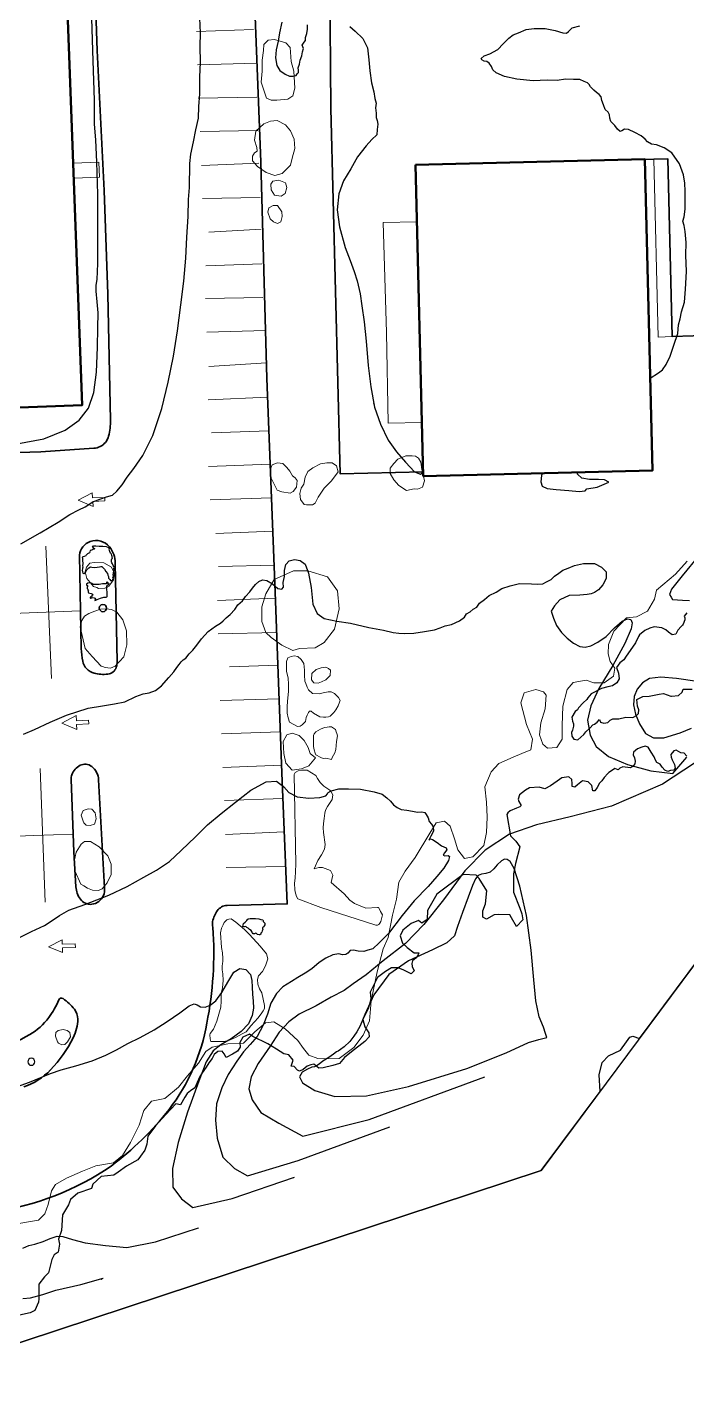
# Model space of a CAD drawing. Header units: metres. Extents: x 1167299 to 1168507, y 308548 to 309729.
# Drawn here: x 1167906 to 1168083.4, y 308547.9 to 308916.7 of the extents above; entities that cross this region are included whole.
import ezdxf

# ---------------------------------------------------------------- set-up
doc = ezdxf.new("R2010")
doc.units = ezdxf.units.M
for name, color, linetype in [('340_HVVBN-02_Sauer', 7, 'Continuous'), ('A-OBSTRUCTION', 7, 'Continuous'), ('C-CONC-PAD', 51, 'Continuous'), ('Contour_Line_Intermediate', 8, 'Continuous'), ('Contour_Line_Major', 9, 'Continuous')]:
    doc.layers.add(name, color=color, linetype=linetype)
for name, color, linetype, lineweight in [('B-OVERHANG', 3, 'Continuous', 50), ('R-PAVEMARK-LINE', 1, 'Continuous', 20), ('R-PAVEMARK-SYMBOL', 3, 'Continuous', 20), ('R-ROAD-ASPH', 5, 'Continuous', 35), ('R-WALK-CONC', 34, 'Continuous', 20), ('V-VEGETATION', 2, 'Continuous', 20)]:
    doc.layers.add(name, color=color, linetype=linetype, lineweight=lineweight)

msp = doc.modelspace()

# ---------------------------------------------------------------- linework, layer by layer
at = {"layer": '340_HVVBN-02_Sauer'}
msp.add_lwpolyline([(1168201.19, 308819.89), (1168044.25, 308609.22), (1167858.22, 308547.87), (1167714.24, 308568), (1167619.79, 308599.36), (1167425.33, 309042.13), (1167299.92, 309440.53), (1167298.85, 309567.8), (1167316.71, 309584.36), (1167407.81, 309631.47), (1167407.81, 309631.47), (1167808.03, 309684.54), (1167921.69, 309699.85), (1168027.3, 309625.94), (1168114.83, 309675.82)], dxfattribs=at)
at = {"layer": 'A-OBSTRUCTION'}
for points in [[(1167633.53, 308924.06), (1167633.87, 308915.01), (1167630.06, 308914.86), (1167630.26, 308909.55), (1167634.07, 308909.7), (1167635.16, 308881.04), (1167795.1, 308887), (1167797.94, 308810.46), (1167920.72, 308815.07), (1167910.31, 309094.48)], [(1168086.79, 308774.71), (1168082.21, 308769.14), (1168079.3, 308765.54), (1168078.81, 308764.12), (1168079.25, 308763.43), (1168079.55, 308762.79), (1168082.31, 308762.65), (1168084.18, 308762.55)], [(1168083.49, 308759.25), (1168082.71, 308758.27), (1168082.9, 308757.87), (1168082.95, 308757.28), (1168082.46, 308756.15), (1168082.31, 308755.9), (1168081.92, 308755.51), (1168080.98, 308754.52), (1168080.49, 308753.49), (1168079.5, 308753.29), (1168078.52, 308754.03), (1168077.78, 308754.62), (1168076.75, 308755.21), (1168074.63, 308755.46), (1168073.45, 308755.11), (1168072.12, 308754.42), (1168070.74, 308753.29), (1168070.44, 308752.85), (1168069.61, 308751.14), (1168068.18, 308749.12), (1168067.1, 308747.59), (1168066.51, 308746.55), (1168065.37, 308745.77), (1168064.54, 308744.49), (1168065.03, 308743.01), (1168065.23, 308741.48), (1168064.63, 308740.35), (1168063.4, 308739.56), (1168062.22, 308739.31), (1168060.5, 308738.87), (1168057.74, 308737.39), (1168056.8, 308736.36), (1168056.51, 308735.91), (1168055.52, 308735), (1168054.27, 308733.62), (1168054.04, 308733.12), (1168053.35, 308732.63), (1168052.53, 308731.15), (1168052.63, 308730.1), (1168052.93, 308729.35), (1168052.96, 308728.72), (1168052.63, 308727.64), (1168052.37, 308726.98), (1168052.47, 308726), (1168053.03, 308725.24), (1168054.11, 308725.08), (1168055.69, 308726.49), (1168056.28, 308727.18), (1168057.46, 308728.3), (1168058.18, 308729.08), (1168058.58, 308729.28), (1168059.33, 308729.84), (1168059.95, 308730.5), (1168060.25, 308729.84), (1168061.07, 308729.51), (1168062.19, 308729.68), (1168062.84, 308730.33), (1168063.57, 308730.69), (1168065.14, 308730.69), (1168067.05, 308731.15), (1168068.95, 308731.02), (1168069.9, 308731.58), (1168070.4, 308732.14), (1168070.5, 308733.16), (1168070.17, 308734.08), (1168069.97, 308735.91), (1168071.58, 308736.67), (1168073.35, 308736.83), (1168076.01, 308737.33), (1168077.13, 308737.49), (1168079.13, 308736.77), (1168079.33, 308736.77), (1168081.16, 308736.96), (1168082.2, 308737.9), (1168082.44, 308738.69), (1168084.86, 308738.69)], [(1168083.47, 308720.63), (1168082.71, 308721.49), (1168081.85, 308721.55), (1168080.56, 308722.23), (1168079.91, 308722.1), (1168079.18, 308721.09), (1168079.25, 308720.41), (1168079.51, 308719.63), (1168080.15, 308718.4), (1168080.34, 308717.41), (1168079.97, 308716.91), (1168079.03, 308716.82), (1168078.33, 308716.54), (1168077.56, 308716.87), (1168076.8, 308717.66), (1168076.25, 308718.49), (1168075.35, 308718.99), (1168075, 308719.56), (1168074.65, 308720.5), (1168073.82, 308721.75), (1168073.34, 308722.65), (1168073.03, 308723.09), (1168072.24, 308723.32), (1168071.35, 308723.12), (1168070.2, 308722.66), (1168069.09, 308721.71), (1168068.96, 308720.99), (1168069.32, 308720.2), (1168069.58, 308719.31), (1168069.45, 308718.63), (1168068.92, 308717.87), (1168068.17, 308717.48), (1168066.2, 308717.8), (1168065.44, 308717.44), (1168064.92, 308716.98), (1168064.03, 308717.31), (1168063.41, 308716.85), (1168062.45, 308716.23), (1168062.22, 308716), (1168061.24, 308714.88), (1168060.55, 308714.06), (1168059.96, 308713.4), (1168059.27, 308712.19), (1168058.64, 308711.33), (1168058.18, 308711.37), (1168057.89, 308712.75), (1168056.9, 308713.77), (1168055.33, 308714.06), (1168054.05, 308712.98), (1168053.29, 308712.35), (1168052.54, 308712.52), (1168052.6, 308713.34), (1168052.47, 308714.42), (1168051.68, 308715.08), (1168049.78, 308714.85), (1168048.53, 308713.96), (1168046.72, 308712.68), (1168045.25, 308711.83), (1168043.74, 308712.34), (1168041.14, 308712.18), (1168040.06, 308711.52), (1168038.42, 308710.28), (1168038.09, 308709.13), (1168038.25, 308708.47), (1168038.85, 308707.35), (1168038.48, 308706.99), (1168037.63, 308706.7), (1168035.89, 308705.97), (1168035.3, 308705.42), (1168034.97, 308704.99), (1168035.98, 308699.24), (1168037.42, 308697.8), (1168038.53, 308696.25), (1168037.31, 308691.82), (1168036.75, 308689.04), (1168036.75, 308684.06), (1168038.53, 308679.73), (1168039.08, 308678.29), (1168039.3, 308676.63), (1168037.62, 308674.86), (1168036.22, 308677.15), (1168035.78, 308677.96), (1168032.67, 308678.11), (1168031.56, 308677.96), (1168029.5, 308676.85), (1168028.53, 308677.37), (1168028.53, 308679.07), (1168029.27, 308680.92), (1168029.64, 308684.46), (1168027.57, 308687.79), (1168026.76, 308688.67), (1168023.21, 308688.82), (1168016.2, 308683.5), (1168013.61, 308679.14), (1168013.54, 308676.71), (1168012.14, 308675.7), (1168011.22, 308676.46), (1168009.25, 308675.61), (1168007.01, 308673.86), (1168006.26, 308672.32), (1168006.88, 308670.32), (1168008.16, 308669.2), (1168010.07, 308667.76), (1168011.35, 308667.79), (1168011.12, 308667.23), (1168010.59, 308666.44), (1168009.58, 308665.65), (1168009.44, 308664.87), (1168009.51, 308664.08), (1168010.1, 308662.93), (1168009.28, 308662.14), (1168007.24, 308663.06), (1168005.77, 308663.72), (1168003.93, 308663.72), (1168002.32, 308662.73), (1168000.18, 308661.12), (1167999.72, 308660.2), (1167998.22, 308657.16), (1167998.42, 308655.44), (1167997.73, 308652.93), (1167996.25, 308649.82), (1167996.75, 308647.9), (1167997.83, 308646.23), (1167997.98, 308645.19), (1167996.75, 308643.91), (1167993.15, 308641.15), (1167991.33, 308639.58), (1167990, 308638), (1167988.13, 308637.46), (1167985.61, 308636.82), (1167984.43, 308636.72), (1167983.04, 308637.79), (1167982.25, 308637.66), (1167981.23, 308637.29), (1167980.18, 308636.37), (1167979.16, 308635.91), (1167978.7, 308636.21), (1167977.75, 308637.2), (1167976.96, 308637.29), (1167977.47, 308638.85), (1167976.34, 308640.28), (1167974.96, 308640.58), (1167972.99, 308641.86), (1167970.67, 308643.29), (1167966.68, 308645.26), (1167965.75, 308645.9), (1167963.93, 308645.11), (1167963.14, 308643.68), (1167963.19, 308642.4), (1167962.55, 308641.32), (1167961.17, 308640.48), (1167959.49, 308639.59), (1167958.9, 308640.58), (1167958.36, 308641.27), (1167957.23, 308641.22), (1167956.24, 308640.38), (1167955.65, 308639.3), (1167954.76, 308638.16), (1167954.07, 308636.98), (1167952.79, 308635.21), (1167952.25, 308634.32), (1167951.02, 308631.42), (1167949.89, 308630.63), (1167949, 308629.89), (1167948.36, 308628.9), (1167947.18, 308626.88), (1167945.88, 308627.12), (1167943.22, 308624.24), (1167940.48, 308621.21), (1167938.41, 308618.48), (1167938.12, 308616.26), (1167937.6, 308614.71), (1167936.42, 308613.08), (1167935.68, 308612.12), (1167932.65, 308610.42), (1167930.36, 308608.8), (1167929.25, 308607.99), (1167925.78, 308607.62), (1167923.56, 308605.55), (1167923.19, 308604.37), (1167919.57, 308603.11), (1167917.58, 308601.41), (1167917.06, 308600.01), (1167915.45, 308597.27), (1167915.16, 308593.06), (1167914.34, 308590.77), (1167914.57, 308589.37), (1167914.2, 308587.22), (1167913.16, 308586.49), (1167912.57, 308585.3), (1167912.57, 308585.3), (1167911.6, 308581.7), (1167910.57, 308580.59), (1167909.01, 308578.67), (1167909.01, 308576.82), (1167909.01, 308574.68), (1167908.94, 308573.79), (1167907.98, 308571.57), (1167906.72, 308570.91), (1167903.03, 308570.1)], [(1167858.26, 308547.87), (1168044.27, 308609.22), (1168060.11, 308630.49), (1168059.89, 308634.92), (1168060.7, 308638.24), (1168062.4, 308640.09), (1168065.58, 308641.57), (1168067.21, 308643.86), (1168068.09, 308645.04), (1168068.91, 308645.33), (1168070.74, 308644.75), (1168123.35, 308715.39)]]:
    msp.add_lwpolyline(points, dxfattribs=at)
msp.add_lwpolyline([(1168010.43, 308879.66), (1168012.5, 308795.99), (1168074.21, 308797.52), (1168072.15, 308881.19), (1168010.43, 308879.66)], close=True, dxfattribs=at)
at = {"layer": 'B-OVERHANG'}
msp.add_lwpolyline([(1167633.53, 308924.06), (1167633.87, 308915.01), (1167630.06, 308914.86), (1167630.26, 308909.55), (1167634.07, 308909.7), (1167635.16, 308881.04), (1167795.1, 308887), (1167797.94, 308810.46), (1167920.72, 308815.07), (1167910.31, 309094.48)], dxfattribs=at)
msp.add_lwpolyline([(1168010.43, 308879.66), (1168012.5, 308795.99), (1168074.21, 308797.52), (1168072.15, 308881.19)], close=True, dxfattribs=at)
at = {"layer": 'C-CONC-PAD'}
for points in [[(1167926.3, 308761.48, 1), (1167926.3, 308759.52), (1167926.3, 308759.52, 1), (1167926.3, 308761.48)], [(1167907.01, 308639.43, 1), (1167907.01, 308637.51), (1167907.01, 308637.51, 1), (1167907.01, 308639.43)]]:
    msp.add_lwpolyline(points, format="xyb", close=True, dxfattribs=at)
msp.add_circle((1167926.3, 308760.5), 0.982, dxfattribs=at)
at = {"layer": 'Contour_Line_Intermediate'}
for points, elevation in [([(1167903.16, 308804.68), (1167910.35, 308805.99), (1167916.17, 308808.3), (1167919.93, 308811.04), (1167922.41, 308814.26), (1167923.83, 308818.44), (1167924.53, 308823.98), (1167924.87, 308830.63), (1167924.92, 308835.85), (1167925.01, 308839.87), (1167924.7, 308842.85), (1167924.49, 308845.74), (1167924.51, 308847.33), (1167924.77, 308848.89), (1167924.96, 308853.15), (1167924.93, 308860.71), (1167924.94, 308871.85), (1167924.67, 308880.39), (1167924.35, 308886.4), (1167924.05, 308890.68), (1167924.06, 308897.13), (1167923.69, 308907.65), (1167923.32, 308919.03)], 75.29), ([(1167904.22, 308777.74), (1167909.39, 308780.75), (1167914.26, 308783.61), (1167917.39, 308785.65), (1167919.78, 308786.87), (1167921.5, 308787.68), (1167923.56, 308789.04), (1167925.44, 308789.76), (1167927.21, 308790.44), (1167928.86, 308790.86), (1167930.04, 308791.89), (1167931.48, 308793.6), (1167932.81, 308795.67), (1167934.62, 308798.07), (1167937.05, 308801.54), (1167939.71, 308806.89), (1167942.11, 308814.2), (1167943.83, 308821.29), (1167945.28, 308828.24), (1167946.38, 308835.01), (1167947.3, 308842.05), (1167948.08, 308848.39), (1167948.64, 308854.62), (1167948.91, 308860.22), (1167949.23, 308865.84), (1167949.35, 308870.42), (1167949.57, 308873.58), (1167949.59, 308875.79), (1167949.7, 308877.84), (1167949.71, 308880.04), (1167949.99, 308882.54), (1167950.7, 308885.87), (1167951.3, 308889.1), (1167951.97, 308892.23), (1167952.14, 308895.43), (1167952.36, 308898.84), (1167952.36, 308903.26), (1167952.51, 308907.29), (1167952.47, 308911.54), (1167952.59, 308915.23), (1167952.41, 308919.16)], 74.98), ([(1167974.45, 308918.11), (1167973.77, 308915.19), (1167973.45, 308912.92), (1167972.94, 308910.65), (1167972.74, 308908.44), (1167973.07, 308906.41), (1167973.92, 308905.06), (1167975.37, 308904.11), (1167976.53, 308903.53), (1167977.5, 308903.55), (1167978.26, 308903.73), (1167978.57, 308904.14), (1167978.92, 308904.54), (1167978.97, 308905.13), (1167978.8, 308905.77), (1167979.17, 308906.79), (1167979.34, 308907.82), (1167979.82, 308909.06), (1167979.96, 308910.08), (1167980.28, 308911.03), (1167979.91, 308911.9), (1167980.44, 308912.68), (1167980.44, 308912.68), (1167980.81, 308913.17), (1167980.8, 308913.97), (1167981.19, 308915.03), (1167981.36, 308916.21), (1167981.34, 308917.35)], 74.98), ([(1167992.78, 308916.95), (1167994.17, 308915.67), (1167996.21, 308913.69), (1167997.51, 308911.19), (1167997.82, 308907.95), (1167998.16, 308904.99), (1167998.55, 308901.72), (1167999.17, 308899.33), (1167999.47, 308897.54), (1167999.79, 308896.26), (1167999.66, 308895.02), (1167999.79, 308893.59), (1167999.85, 308892.42), (1168000.11, 308891.62), (1168000.28, 308890.63), (1168000.13, 308889.19), (1168000.05, 308887.75), (1167998.67, 308886.52), (1167997.15, 308884.82), (1167994.85, 308881.86), (1167993.01, 308878.64), (1167991.08, 308875.38), (1167989.79, 308871.9), (1167989.37, 308867.58), (1167989.94, 308863.05), (1167991.45, 308857.5), (1167992.83, 308853.95), (1167993.87, 308850.98), (1167994.71, 308848.47), (1167995.48, 308845.05), (1167995.99, 308841.74), (1167996.6, 308837.52), (1167997.16, 308832.27), (1167997.69, 308825.73), (1167998.43, 308820.03), (1167999.37, 308814.5), (1168001.04, 308809.91), (1168003.02, 308805.62), (1168005.29, 308802.49), (1168007.72, 308799.75), (1168010.15, 308797.13), (1168011.77, 308796.46), (1168012.47, 308797.08)], 74.98), ([(1168073.6, 308822.32), (1168075.82, 308823.76), (1168076.93, 308824.57), (1168077.85, 308825.99), (1168078.97, 308828.2), (1168079.92, 308831.18), (1168081.02, 308834.36), (1168081.21, 308836.65), (1168081.64, 308838.32), (1168081.98, 308840.12), (1168082.82, 308842.78), (1168083.1, 308846.3), (1168083.37, 308851.01), (1168083.2, 308855.44), (1168083.27, 308858.82), (1168083.02, 308861.76), (1168082.71, 308863.38), (1168082.39, 308864.52), (1168082.7, 308865.75), (1168083, 308867.77), (1168083.02, 308870.45), (1168083.04, 308872.65), (1168082.93, 308874.74), (1168082.57, 308876.99), (1168081.48, 308879.98), (1168079.38, 308882.9), (1168077.33, 308884.25), (1168075.24, 308885.05), (1168073.9, 308885.28), (1168072.83, 308885.91), (1168072.19, 308886.57), (1168071.12, 308887.48), (1168069.41, 308888.38), (1168067.77, 308889.22), (1168066.65, 308889.28), (1168065.97, 308888.82), (1168065.47, 308888.69), (1168064.77, 308889.31), (1168064.06, 308890.3), (1168062.99, 308891.37), (1168062.75, 308892.25), (1168062.59, 308893.19), (1168062.25, 308893.9), (1168061.51, 308894.56), (1168061.02, 308895.85), (1168060.57, 308897.01), (1168060.36, 308897.97), (1168059.88, 308898.58), (1168059.14, 308899.12), (1168058.41, 308899.8), (1168057.48, 308900.71), (1168057.19, 308901.27), (1168056.72, 308901.77), (1168055.78, 308902.09), (1168054.69, 308902.62), (1168052.94, 308902.69), (1168050.77, 308902.75), (1168048.56, 308902.38), (1168045.82, 308902.43), (1168042.11, 308902.32), (1168037.66, 308902.78), (1168034.37, 308903.47), (1168032.13, 308904.43), (1168031.26, 308905.29), (1168030.84, 308906.12), (1168030.2, 308907.09), (1168029.58, 308907.49), (1168028.91, 308907.62), (1168028.25, 308907.9), (1168028.1, 308908.34), (1168028.9, 308909), (1168030.41, 308909.57), (1168032.57, 308910.75), (1168034.05, 308912.23), (1168035.53, 308913.74), (1168036.73, 308914.68), (1168038.14, 308915.25), (1168040.22, 308916.12), (1168042.32, 308916.4), (1168045.33, 308916.36), (1168048.05, 308915.79), (1168050.1, 308915.18), (1168051.05, 308915.15), (1168051.58, 308915.57), (1168052.59, 308916.52), (1168054.64, 308917.05)], 74.98), ([(1168083.17, 308858.49), (1168083.17, 308858.49)], 74.98), ([(1167999.32, 308815.47), (1167999.15, 308815.4), (1167999.32, 308815.47)], 74.98), ([(1168044.5, 308796.78), (1168044.36, 308796.16), (1168044.15, 308794.42), (1168044.47, 308793.31), (1168045.87, 308792.68), (1168048.29, 308792.41), (1168051.67, 308792.12), (1168054.46, 308791.86), (1168056.1, 308792.01), (1168056.56, 308792.57), (1168059.28, 308793.04), (1168062.43, 308794.35)], 74.98), ([(1168062.43, 308794.35), (1168061.29, 308794.96), (1168059.67, 308795.08), (1168057.23, 308795.03), (1168055.21, 308795.44), (1168054.03, 308796.49), (1168054.12, 308797.02)], 74.98), ([(1168086.25, 308740.77), (1168080.68, 308741.54), (1168076.49, 308741.93), (1168073.43, 308741.57), (1168071.5, 308740.39), (1168070.12, 308738.72), (1168069.31, 308736.73), (1168069.11, 308734.5), (1168069.64, 308731.95), (1168070.75, 308729.32), (1168072.32, 308726.74), (1168074.44, 308725.58), (1168077.23, 308725.59), (1168081.63, 308726.95), (1168084.69, 308728.19)], 74.98), ([(1167903.8, 308671.87), (1167907.02, 308673.47), (1167910.52, 308675.07), (1167912.61, 308676.44), (1167914.57, 308677.78), (1167917.08, 308679.23), (1167921.41, 308680.79), (1167927.9, 308683.31), (1167932.85, 308685.59), (1167937.27, 308688.14), (1167940.68, 308689.99), (1167944.19, 308692.3), (1167947.39, 308695.31), (1167951.19, 308698.98), (1167954.39, 308702.17), (1167958.14, 308705.21), (1167961.95, 308708.32), (1167966.07, 308711.54), (1167970.19, 308713.78), (1167973.04, 308713.92), (1167975.01, 308712.44), (1167976.32, 308710.85), (1167978.53, 308709.74), (1167981.69, 308709.36), (1167984.67, 308709.55), (1167986.31, 308710.02), (1167986.73, 308710.5), (1167986.94, 308710.91), (1167987.72, 308711.35), (1167989.78, 308711.84), (1167992.37, 308711.87), (1167995.62, 308711.75), (1167999.27, 308711.1), (1168001.41, 308710.42), (1168002.66, 308709.48), (1168003.66, 308708.59), (1168004.48, 308707.61), (1168005.49, 308706.88), (1168006.52, 308706.35), (1168008.07, 308706.11), (1168009.63, 308705.89), (1168010.93, 308705.58), (1168012.08, 308705.66), (1168012.95, 308705.53), (1168013.3, 308704.93), (1168013.81, 308704.11), (1168014.06, 308703.12), (1168014.71, 308702.4), (1168015.16, 308701.68), (1168015.25, 308700.51), (1168014.52, 308699.17), (1168014.13, 308698.24), (1168014.07, 308698.08), (1168014.39, 308698.43), (1168015.02, 308698.27), (1168016.22, 308697.44), (1168017.43, 308696.52), (1168018.71, 308696.04), (1168018.85, 308695.46), (1168018.22, 308694.69), (1168017.85, 308694), (1168018.34, 308693.84), (1168019.18, 308693.97), (1168019.57, 308693.64), (1168019.26, 308692.61), (1168018.01, 308690.57), (1168016.13, 308688.29), (1168013.81, 308685.64), (1168010.08, 308681.72), (1168006.81, 308677.84), (1168003.15, 308672.97), (1168000.67, 308670.49), (1167998.91, 308668.87), (1167997.56, 308668.47), (1167996.47, 308668.08), (1167994.95, 308668.21), (1167993.72, 308668.51), (1167992.81, 308668.35), (1167992.24, 308667.7), (1167991.64, 308667.29), (1167990.79, 308667.25), (1167989.81, 308667.47), (1167988.17, 308667.26), (1167986.27, 308666.28), (1167984.46, 308665.12), (1167982.5, 308663.49), (1167980.72, 308662.26), (1167978.77, 308661.15), (1167977.06, 308660.06), (1167974.69, 308658.62), (1167973.03, 308656.85), (1167971.45, 308654.26), (1167970.61, 308651.27), (1167969.45, 308648.32), (1167967.8, 308645.24), (1167965.88, 308643.13), (1167964.15, 308641.1), (1167962.31, 308638.65), (1167959.99, 308635.05), (1167958.25, 308631.45), (1167956.89, 308627.14), (1167956.56, 308622.75), (1167957.02, 308617.92), (1167958.56, 308612.76), (1167961.72, 308609.78), (1167965.18, 308607.78), (1167978.81, 308611.91), (1168003.52, 308620.93)], 74.37), ([(1167962.95, 308709.35), (1167962.95, 308709.35)], 74.37), ([(1167917.09, 308679.21), (1167917.09, 308679.21)], 74.37), ([(1167968.93, 308676.12), (1167968.93, 308676.12)], 74.07), ([(1167902.27, 308631.42), (1167906.5, 308632.94), (1167909.56, 308634.21), (1167912.22, 308635.34), (1167915.06, 308636.28), (1167918.99, 308637.35), (1167923.36, 308638.75), (1167927.09, 308640.24), (1167929.98, 308641.65), (1167933, 308643.33), (1167936.33, 308644.97), (1167940.1, 308647.02), (1167943.61, 308649.28), (1167946.99, 308651.65), (1167949.47, 308653.5), (1167950.81, 308654.07), (1167951.65, 308653.78), (1167952.53, 308653.26), (1167953.78, 308653.18), (1167955.15, 308653.66), (1167956.72, 308654.88), (1167958.32, 308657.05), (1167959.93, 308659.85), (1167961.53, 308662.55), (1167963.13, 308663.57), (1167964.75, 308663.24), (1167966.03, 308661.89), (1167966.38, 308660.28), (1167966.47, 308658.53), (1167966.55, 308656.62), (1167966.76, 308654.74), (1167966.79, 308652.87), (1167966.43, 308650.89), (1167965.43, 308648.69), (1167963.48, 308646.56), (1167960.84, 308644.65), (1167957.98, 308643.04), (1167955.92, 308641.4), (1167954.12, 308638.41), (1167952.11, 308633.27), (1167949.05, 308624.87), (1167946.5, 308616.76), (1167945.03, 308609.78), (1167945.13, 308604.74), (1167947.42, 308601.61), (1167950.5, 308599.25), (1167961.08, 308601.66), (1167977.87, 308607.39)], 74.07), ([(1167934.07, 308644.42), (1167934.07, 308644.42)], 74.07), ([(1167987.8, 308640.27), (1167987.8, 308640.27)], 74.98), ([(1168003.4, 308620.86), (1168003.4, 308620.86)], 74.37), ([(1167977.48, 308607.16), (1167977.47, 308607.16)], 74.07), ([(1167977.64, 308607.26), (1167977.61, 308607.24)], 74.07), ([(1167977.8, 308607.36), (1167977.75, 308607.32)], 74.07), ([(1167904.74, 308588.32), (1167906.36, 308589), (1167908, 308589.43), (1167910.21, 308590.11), (1167912.12, 308590.96), (1167913.97, 308591.51), (1167915.49, 308591.42), (1167918.09, 308590.63), (1167921.49, 308589.78), (1167926.94, 308589.03), (1167932.68, 308588.49), (1167940.47, 308590.06), (1167952.05, 308593.76)], 73.76), ([(1167951.8, 308593.61), (1167951.8, 308593.61)], 73.76), ([(1167952.04, 308593.76), (1167951.94, 308593.69)], 73.76), ([(1167904.7, 308574.81), (1167906.79, 308574.97), (1167910.09, 308575.83), (1167913.63, 308577), (1167920.31, 308578.56), (1167926.39, 308580.22)], 73.46), ([(1167925.88, 308579.92), (1167925.84, 308579.9)], 73.46), ([(1167926.04, 308580.02), (1167925.98, 308579.98)], 73.46), ([(1167926.2, 308580.11), (1167926.13, 308580.06)], 73.46), ([(1167926.36, 308580.2), (1167926.26, 308580.14)], 73.46)]:
    msp.add_lwpolyline(points, dxfattribs=dict(at, elevation=elevation))
for points, elevation in [([(1167929.26, 308771.65), (1167929, 308771.93), (1167928.88, 308772.38), (1167928.67, 308772.65), (1167928.64, 308772.93), (1167928.56, 308773.18), (1167928.63, 308773.39), (1167928.6, 308773.56), (1167928.7, 308773.73), (1167928.83, 308773.79), (1167928.89, 308773.94), (1167928.77, 308774.08), (1167928.8, 308774.34), (1167928.68, 308774.61), (1167928.63, 308774.95), (1167928.37, 308775.27), (1167928.19, 308775.66), (1167928.02, 308775.89), (1167928.06, 308776.06), (1167927.98, 308776.17), (1167928.03, 308776.33), (1167927.94, 308776.51), (1167927.74, 308776.76), (1167927.22, 308776.92), (1167926.25, 308777.01), (1167925.28, 308777.02), (1167924.34, 308777.15), (1167923.73, 308777.17), (1167923.41, 308777.08), (1167923.48, 308776.93), (1167923.63, 308776.7), (1167924.02, 308776.5), (1167924.04, 308776.39), (1167923.94, 308776.36), (1167923.59, 308776.28), (1167923.26, 308776.06), (1167922.84, 308776), (1167922.81, 308775.85), (1167922.72, 308775.74), (1167922.82, 308775.61), (1167922.73, 308775.48), (1167922.69, 308775.37), (1167922.5, 308775.23), (1167922.17, 308775.09), (1167921.95, 308774.88), (1167921.66, 308774.63), (1167921.59, 308774.47), (1167921.2, 308774.33), (1167920.93, 308774.31), (1167920.7, 308774.15), (1167920.83, 308773.83), (1167920.75, 308773.27), (1167920.87, 308772.47), (1167920.81, 308771.85), (1167920.86, 308771.45), (1167920.79, 308771.23), (1167920.81, 308771.01), (1167920.74, 308770.66), (1167920.79, 308770.2), (1167920.87, 308769.84), (1167921.12, 308769.75), (1167921.57, 308770.06), (1167921.98, 308770.78), (1167922.5, 308771.35), (1167922.92, 308771.56), (1167923.34, 308771.51), (1167923.95, 308771.42), (1167924.72, 308771.52), (1167925.4, 308771.57), (1167925.74, 308771.65), (1167926.01, 308771.63), (1167926.26, 308771.37), (1167926.7, 308770.94), (1167927.11, 308770.28), (1167927.51, 308769.81), (1167927.58, 308769.38), (1167927.76, 308768.97), (1167927.82, 308768.57), (1167928.15, 308768.2), (1167928.31, 308767.93), (1167928.58, 308767.82), (1167928.68, 308767.89), (1167928.93, 308768.06), (1167928.95, 308768.26), (1167929.04, 308768.43), (1167928.99, 308768.67), (1167929.09, 308769.03), (1167929.05, 308769.52), (1167929.11, 308769.82), (1167929.1, 308770.05), (1167929.21, 308770.31), (1167929.28, 308770.67), (1167929.23, 308771.16), (1167929.3, 308771.4), (1167929.26, 308771.65)], 74.98), ([(1167927.57, 308767.23), (1167927.27, 308767.19), (1167927.28, 308767.04), (1167927.03, 308766.98), (1167926.87, 308766.98), (1167926.65, 308767), (1167926.18, 308766.98), (1167925.26, 308766.8), (1167924.49, 308766.8), (1167923.7, 308766.86), (1167923.33, 308767.12), (1167922.98, 308767.25), (1167922.64, 308767.24), (1167922.27, 308767.18), (1167921.89, 308766.96), (1167921.84, 308766.79), (1167921.91, 308766.62), (1167922.12, 308766.52), (1167922.2, 308766.35), (1167922.07, 308766.16), (1167922.07, 308765.96), (1167922.02, 308765.74), (1167922.19, 308765.58), (1167922.27, 308765.34), (1167922.42, 308765.14), (1167922.34, 308764.94), (1167922.28, 308764.8), (1167922.43, 308764.62), (1167922.79, 308764.46), (1167923.1, 308764.41), (1167923.33, 308764.3), (1167923.52, 308764.27), (1167923.61, 308764.13), (1167923.47, 308763.95), (1167923.3, 308763.73), (1167923.01, 308763.54), (1167922.87, 308763.36), (1167922.89, 308763.26), (1167922.96, 308763.17), (1167923.08, 308763.15), (1167923.24, 308763.25), (1167923.43, 308763.3), (1167923.95, 308763.24), (1167924.17, 308763.13), (1167924.31, 308762.91), (1167924.2, 308762.76), (1167924.1, 308762.55), (1167924.36, 308762.62), (1167924.77, 308762.81), (1167925.68, 308763.18), (1167926.55, 308763.39), (1167927.2, 308763.45), (1167927.34, 308763.51), (1167927.45, 308763.62), (1167927.39, 308763.8), (1167927.44, 308764.1), (1167927.39, 308764.48), (1167927.44, 308764.96), (1167927.35, 308765.34), (1167927.37, 308765.59), (1167927.29, 308765.74), (1167927.39, 308765.87), (1167927.38, 308766.03), (1167927.49, 308766.14), (1167927.33, 308766.22), (1167927.38, 308766.35), (1167927.36, 308766.51), (1167927.64, 308766.78), (1167927.93, 308766.96), (1167927.85, 308767.1), (1167927.73, 308767.21), (1167927.53, 308767.48), (1167927.17, 308767.37), (1167927.57, 308767.23)], 74.98), ([(1168040.84, 308643.6), (1168043.59, 308644.41), (1168045.78, 308645.01), (1168045.45, 308646.04), (1168044.88, 308647.81), (1168043.74, 308650.59), (1168042.8, 308654.84), (1168042.3, 308660.49), (1168041.54, 308668.44), (1168040.29, 308677.79), (1168038.52, 308685.65), (1168036.99, 308690.43), (1168035.86, 308692.36), (1168035.11, 308692.87), (1168034.39, 308692.92), (1168033.53, 308692.54), (1168032.43, 308691.45), (1168031.52, 308690.35), (1168030.48, 308689.47), (1168029.36, 308689.06), (1168028.18, 308688.88), (1168027.26, 308688.53), (1168026.58, 308687.69), (1168025.79, 308685.91), (1168024.6, 308682.69), (1168023.04, 308678.65), (1168021.76, 308674.84), (1168020.92, 308672.34), (1168018.86, 308670.43), (1168014.97, 308668.57), (1168008.52, 308665.64), (1168003.23, 308661.91), (1167999.21, 308656.46), (1167996.79, 308651.14), (1167995.51, 308648.16), (1167994.64, 308646.52), (1167993.81, 308645.38), (1167992.74, 308643.92), (1167991.24, 308642.46), (1167990.26, 308641.74), (1167989.59, 308641.35), (1167989.13, 308641.14), (1167988.35, 308640.52), (1167987.13, 308639.57), (1167985.49, 308638.59), (1167984.5, 308637.79), (1167983.77, 308637.34), (1167983.24, 308637.14), (1167982.48, 308637.03), (1167981.32, 308636.5), (1167979.95, 308635.7), (1167979.23, 308634.45), (1167979.99, 308632.83), (1167983.31, 308630.72), (1167988.71, 308629.08), (1167997.24, 308629.32), (1168008.52, 308631.77), (1168024.21, 308636.67), (1168034.81, 308640.86), (1168040.84, 308643.6)], 74.98), ([(1167969.25, 308674.59), (1167969.2, 308674.26), (1167969.35, 308674.1), (1167969.27, 308673.87), (1167969.12, 308673.64), (1167969.04, 308673.36), (1167968.81, 308673.06), (1167968.76, 308672.77), (1167968.55, 308672.58), (1167968.36, 308672.56), (1167967.9, 308672.71), (1167967.6, 308672.98), (1167967.33, 308673.04), (1167967.27, 308672.99), (1167967.12, 308672.83), (1167966.93, 308672.83), (1167966.72, 308672.86), (1167966.59, 308673.11), (1167966.47, 308673.36), (1167966.2, 308673.76), (1167965.73, 308674.01), (1167965.37, 308674.4), (1167965.02, 308674.61), (1167964.84, 308674.78), (1167964.59, 308674.83), (1167964.34, 308674.79), (1167964.19, 308674.75), (1167963.98, 308674.88), (1167964, 308675.24), (1167964.11, 308675.65), (1167964.55, 308676.02), (1167964.99, 308676.46), (1167965.16, 308676.71), (1167965.32, 308676.89), (1167965.58, 308676.94), (1167965.89, 308677.01), (1167966.59, 308676.99), (1167967.38, 308677.01), (1167968.27, 308676.89), (1167968.75, 308676.74), (1167969.29, 308676.65), (1167969.41, 308676.5), (1167969.39, 308676.38), (1167969.41, 308676.18), (1167969.66, 308675.96), (1167969.86, 308675.72), (1167969.87, 308675.48), (1167969.86, 308675.28), (1167969.65, 308675.03), (1167969.6, 308674.79), (1167969.25, 308674.59)], 74.07)]:
    msp.add_lwpolyline(points, close=True, dxfattribs=dict(at, elevation=elevation))
at = {"layer": 'Contour_Line_Major', "elevation": 74.68}
for points in [[(1167904.95, 308726.56), (1167907.83, 308727.85), (1167912.05, 308729.83), (1167916.48, 308731.66), (1167922.33, 308733.6), (1167926.2, 308734.15), (1167929.43, 308734.74), (1167932.22, 308735.29), (1167935.12, 308736.71), (1167937.08, 308737.41), (1167938.73, 308737.67), (1167940.42, 308738.34), (1167942.07, 308739.57), (1167944.05, 308741.85), (1167945.35, 308743.34), (1167946.16, 308744.5), (1167946.81, 308745.32), (1167947.31, 308746), (1167947.92, 308746.55), (1167948.59, 308747.02), (1167949.52, 308748.18), (1167950.5, 308749.14), (1167951.55, 308750.5), (1167952.86, 308752.25), (1167954.61, 308754.17), (1167956.59, 308755.62), (1167957.92, 308756.45), (1167958.67, 308757.08), (1167959.5, 308757.83), (1167960.56, 308758.79), (1167961.79, 308760.08), (1167962.61, 308761.35), (1167963.85, 308762.47), (1167964.69, 308763.63), (1167965.84, 308764.87), (1167966.52, 308765.87), (1167967.39, 308766.85), (1167968.29, 308767.62), (1167969.24, 308768.12), (1167970.41, 308767.91), (1167971.95, 308767.02), (1167973.37, 308765.78), (1167974.4, 308765.56), (1167974.85, 308766.1), (1167974.82, 308767.39), (1167975.14, 308768.94), (1167975.15, 308770.62), (1167975.52, 308772.19), (1167976.37, 308773.19), (1167977.85, 308773.58), (1167979.37, 308773.32), (1167980.69, 308772.27), (1167981.62, 308769.85), (1167982.3, 308766.02), (1167982.82, 308761.51), (1167983.93, 308759), (1167985.82, 308757.65), (1167989.24, 308756.95), (1167992.95, 308756.41), (1167997.9, 308755.22), (1168001.76, 308754.52), (1168004.39, 308753.93), (1168005.95, 308753.76), (1168007.5, 308753.62), (1168009.95, 308753.71), (1168012.83, 308754.17), (1168015.52, 308754.66), (1168017.1, 308755.17), (1168018.42, 308755.71), (1168020.09, 308756.09), (1168022.25, 308757.03), (1168023.61, 308758.01), (1168024.13, 308758.93), (1168025.1, 308759.52), (1168025.91, 308760.16), (1168026.95, 308760.74), (1168027.64, 308761.78), (1168029, 308762.76), (1168030.26, 308763.9), (1168032.11, 308764.79), (1168033.68, 308765.75), (1168035.93, 308766.47), (1168038.43, 308767.06), (1168041.63, 308767.05), (1168043.37, 308766.96), (1168044.71, 308767.01), (1168045.65, 308767.57), (1168046.9, 308768.2), (1168047.82, 308769.11), (1168048.97, 308769.85), (1168050.09, 308770.66), (1168051.51, 308771.25), (1168053.22, 308771.95), (1168055.65, 308772.52), (1168058.56, 308772.46), (1168060.46, 308771.52), (1168061.69, 308770.22), (1168061.73, 308768.44), (1168060.85, 308766.77), (1168059.7, 308765.42), (1168058.59, 308764.7), (1168057.68, 308764.33), (1168056.64, 308764.1), (1168054.67, 308763.99), (1168051.74, 308763.91), (1168049.24, 308762.71), (1168047.86, 308761.13), (1168046.95, 308759.64), (1168047.52, 308757.8), (1168048.38, 308755.82), (1168049.71, 308753.95), (1168051.24, 308752.42), (1168052.9, 308751.05), (1168054.66, 308750.14), (1168056.07, 308749.93), (1168057.62, 308750.36), (1168059.53, 308751.28), (1168061.69, 308752.84), (1168064.02, 308755.14), (1168066.07, 308756.94), (1168067.46, 308757.61), (1168068.37, 308757.4), (1168068.71, 308756.48), (1168068.46, 308754.87), (1168066.72, 308751), (1168063.51, 308745.02), (1168059.75, 308738.88), (1168057.57, 308734.17), (1168056.75, 308730.35), (1168057.41, 308726.27), (1168059.05, 308723.22), (1168062.4, 308720.54), (1168067.5, 308718.43), (1168073.77, 308716.73), (1168079.68, 308715.98), (1168083.48, 308720.37)], [(1168094.37, 308724.6), (1168076.9, 308713.11), (1168063.2, 308707.25), (1168052.01, 308704.37), (1168042.98, 308702.23), (1168035.69, 308699.69), (1168029.13, 308695.36), (1168023.7, 308689.77), (1168017.99, 308682.03), (1168012.7, 308675.41), (1168007.75, 308670.31), (1168001.73, 308665.62), (1167997.15, 308661.8), (1167993.66, 308659.39), (1167991.22, 308657.59), (1167987.74, 308655.87), (1167983.72, 308653.5), (1167979.12, 308651.24), (1167976.29, 308649.22), (1167973.75, 308646.44), (1167971.29, 308642.65), (1167968.04, 308637.98), (1167966.17, 308634.37), (1167965.55, 308631.15), (1167966.42, 308628.21), (1167968.78, 308624.79), (1167973.6, 308621.91), (1167980.09, 308618.45), (1167997.94, 308622.96), (1168029.04, 308634.39)]]:
    msp.add_lwpolyline(points, dxfattribs=at)
at = {"layer": 'R-PAVEMARK-LINE'}
for points in [[(1167966.79, 308916.13), (1167951.45, 308915.6)], [(1167967.73, 308907.04), (1167951.71, 308906.64)], [(1167967.71, 308897.91), (1167951.96, 308897.61)], [(1167968.01, 308888.94), (1167952.46, 308888.63)], [(1167968.22, 308880.11), (1167952.78, 308879.5)], [(1167968.62, 308870.95), (1167953.11, 308870.62)], [(1167968.89, 308862.39), (1167954.83, 308861.59)], [(1167969.04, 308853.11), (1167953.99, 308852.56)], [(1167969.29, 308844.04), (1167953.87, 308843.71)], [(1167970.08, 308835.18), (1167954.27, 308834.7)], [(1167970.33, 308826.41), (1167954.83, 308825.42)], [(1167970.64, 308817.17), (1167954.62, 308816.46)], [(1167970.98, 308808.15), (1167955.51, 308807.6)], [(1167971.33, 308799.17), (1167954.71, 308798.6)], [(1167971.67, 308790.18), (1167955.13, 308789.61)], [(1167972.01, 308781.19), (1167956.64, 308780.56)], [(1167912.46, 308741.56), (1167910.96, 308777.15)], [(1167972.36, 308772), (1167957.41, 308771.66)], [(1167972.7, 308763.11), (1167957.12, 308762.51)], [(1167957.27, 308753.59), (1167973.03, 308753.95)], [(1167973.35, 308745.11), (1167960.33, 308744.67)], [(1167973.68, 308736.06), (1167957.83, 308735.64)], [(1167974.01, 308727.2), (1167958.21, 308726.63)], [(1167909.39, 308717.3), (1167910.7, 308681.43)], [(1167974.33, 308718.26), (1167958.55, 308717.59)], [(1167974.7, 308709.24), (1167958.97, 308708.71)], [(1167975.08, 308700.27), (1167959.28, 308699.62)], [(1167729.15, 308692.66), (1167736.86, 308692.78), (1167752.77, 308693.42), (1167776.25, 308694.31), (1167802.22, 308695.3), (1167829.21, 308696.25), (1167852.01, 308697.18), (1167880.44, 308698.26), (1167907.66, 308699.32), (1167918.29, 308699.69)], [(1167975.47, 308690.97), (1167959.43, 308690.69)]]:
    msp.add_lwpolyline(points, dxfattribs=at)
msp.add_lwpolyline([(1167920.26, 308759.74), (1167839.65, 308756.57), (1167804.48, 308755.25), (1167803.67, 308770.98, 0.237723), (1167802.79, 308772.51), (1167802.79, 308772.51, 0.179381), (1167800.96, 308772.94), (1167800.96, 308772.94, 0.169772), (1167799.48, 308772.21), (1167799.48, 308772.21, 0.211765), (1167798.84, 308770.48), (1167799.05, 308763.94), (1167799.69, 308749.97), (1167799.97, 308740.19, 0.144686), (1167800.47, 308738.68), (1167800.47, 308738.68, 0.177398), (1167802.06, 308737.55), (1167802.06, 308737.55, 0.236564), (1167803.91, 308737.92), (1167803.91, 308737.92, 0.252374), (1167804.93, 308740.25), (1167804.48, 308755.25)], format="xyb", dxfattribs=at)
at = {"layer": 'R-PAVEMARK-SYMBOL'}
for points in [[(1167923.55, 308789.14), (1167923.62, 308787.78), (1167919.59, 308789.5), (1167923.41, 308791.49), (1167923.48, 308790.1), (1167926.76, 308790.26), (1167926.8, 308789.3), (1167923.55, 308789.14)], [(1167919.22, 308729.2), (1167919.29, 308727.83), (1167915.26, 308729.56), (1167919.08, 308731.55), (1167919.15, 308730.15), (1167922.43, 308730.32), (1167922.47, 308729.36), (1167919.22, 308729.2)], [(1167915.4, 308669.09), (1167915.45, 308667.88), (1167911.68, 308669.37), (1167915.28, 308671.24), (1167915.31, 308670.05), (1167918.85, 308670.15), (1167918.89, 308669.19), (1167915.4, 308669.09)]]:
    msp.add_lwpolyline(points, close=True, dxfattribs=at)
at = {"layer": 'R-ROAD-ASPH'}
msp.add_lwpolyline([(1168119.02, 308834.78), (1168079.52, 308833.5), (1168078.33, 308881.34), (1168010.43, 308879.66), (1168012.47, 308797.1), (1167990.17, 308796.55), (1167987.62, 308894.84), (1167987.08, 308961.97)], dxfattribs=at)
for points in [[(1167923.45, 308947.21), (1167924.73, 308910.46), (1167926.64, 308872.8), (1167927.57, 308844.95), (1167928.31, 308811.05, -0.069412), (1167927.8, 308806.68), (1167927.8, 308806.68, -0.217931), (1167925.53, 308803.91), (1167925.53, 308803.91, -0.10991), (1167923.83, 308803.49), (1167909.55, 308802.53), (1167882.55, 308801.73)], [(1167967.14, 308921.81), (1167968.79, 308880.52), (1167970.44, 308822.27), (1167972.64, 308764.77), (1167974.41, 308716.15), (1167975.89, 308680.91), (1167959.71, 308680.5, 0.239595), (1167957.08, 308679.08), (1167957.08, 308679.08, 0.094899), (1167955.81, 308676.2), (1167955.81, 308676.2, 0.138255), (1167955.89, 308674.62), (1167955.89, 308674.62, -0.065331), (1167954.27, 308648.86), (1167954.27, 308648.86, -0.120551), (1167944.1, 308625.65), (1167944.1, 308625.65, -0.06713), (1167928.47, 308610.41), (1167928.47, 308610.41, -0.11794), (1167896.73, 308598.14)], [(1167897.43, 308641.23, 0.034511), (1167906.6, 308645.78), (1167906.6, 308645.78, 0.100112), (1167911.7, 308650.34), (1167911.7, 308650.34, 0.062384), (1167914.41, 308655.1), (1167914.41, 308655.1, -0.474627), (1167915.55, 308655.44), (1167915.55, 308655.44, -0.077965), (1167918.6, 308652.59), (1167918.6, 308652.59, -0.168017), (1167919.51, 308649.96), (1167919.51, 308649.96, -0.117134), (1167918.31, 308644.94), (1167918.31, 308644.94, -0.073693), (1167912.19, 308636.28), (1167912.19, 308636.28, -0.124784), (1167904.97, 308631.74)]]:
    msp.add_lwpolyline(points, format="xyb", dxfattribs=at)
for points in [[(1167919.98, 308774.69), (1167920.46, 308749.58, 0.046534), (1167920.84, 308746.21), (1167920.84, 308746.21, 0.284459), (1167923.92, 308742.97), (1167923.92, 308742.97, 0.093379), (1167927.59, 308742.71), (1167927.59, 308742.71, 0.288384), (1167929.89, 308744.55), (1167929.89, 308744.55, 0.106208), (1167930.08, 308746.12), (1167929.62, 308772.61, 0.168319), (1167928.03, 308776.95), (1167928.03, 308776.95, 0.314633), (1167922.89, 308778.4), (1167922.89, 308778.4, 0.294107), (1167919.98, 308774.69)], [(1167917.72, 308714.41), (1167918.47, 308694.93), (1167919.02, 308685.53, 0.142732), (1167920.22, 308682.17), (1167920.22, 308682.17, 0.270315), (1167923.27, 308680.82), (1167923.27, 308680.82, 0.271695), (1167926.41, 308683.17), (1167926.41, 308683.17, 0.132762), (1167926.69, 308685.24), (1167925.13, 308714.29, 0.214964), (1167923.29, 308717.86), (1167923.29, 308717.86, 0.291017), (1167920.16, 308718.19), (1167920.16, 308718.19, 0.193093), (1167917.91, 308715.67), (1167917.91, 308715.67, 0.099048), (1167917.72, 308714.41)]]:
    msp.add_lwpolyline(points, format="xyb", close=True, dxfattribs=at)
at = {"layer": 'R-WALK-CONC'}
for points in [[(1168078.33, 308881.34), (1168074.58, 308881.25), (1168075.76, 308833.37), (1168079.52, 308833.5), (1168078.33, 308881.34)], [(1167918.29, 308880.15), (1167925.21, 308880.41), (1167925.36, 308876.36), (1167918.44, 308876.1), (1167918.29, 308880.15)], [(1168010.81, 308864.33), (1168001.75, 308864.15), (1168002.59, 308834.61), (1168003.03, 308810.21), (1168012.14, 308810.42), (1168010.81, 308864.33)]]:
    msp.add_lwpolyline(points, close=True, dxfattribs=at)
at = {"layer": 'V-VEGETATION'}
for points in [[(1168201.19, 308819.89), (1168044.25, 308609.22), (1167858.22, 308547.87), (1167739.67, 308564.45), (1167730.84, 308570.07), (1167722.29, 308575.61), (1167716.45, 308580.85), (1167711.05, 308585.05), (1167705.95, 308589.24), (1167699.66, 308592.39), (1167689.87, 308594.39), (1167680.42, 308595.14), (1167673.68, 308595.44), (1167667.83, 308596.04), (1167664.23, 308594.84), (1167660.94, 308592.75), (1167655.31, 308587.57), (1167619.79, 308599.36), (1167425.33, 309042.13), (1167299.92, 309440.53)], [(1167895.05, 308593.56), (1167908.99, 308595.88), (1167910.66, 308597.55), (1167911.59, 308600.06), (1167912.43, 308603.77), (1167913.55, 308605.44), (1167916.52, 308607.11), (1167920.79, 308609.07), (1167924.42, 308610.46), (1167929.16, 308611.29), (1167931.57, 308613.24), (1167933.71, 308616.77), (1167936.03, 308621.42), (1167937.33, 308625.32), (1167939.38, 308627.82), (1167942.93, 308628.61), (1167946.64, 308631.59), (1167949.06, 308634.65), (1167952.03, 308638.09), (1167953.98, 308641.24), (1167955.66, 308642.36), (1167959.93, 308643.29), (1167964.11, 308643.47), (1167967.18, 308646.54), (1167970.06, 308648.95), (1167972.29, 308649.23), (1167975.36, 308647.28), (1167978.73, 308644.22), (1167980.31, 308641.99), (1167981.7, 308640.23), (1167984.12, 308639.3), (1167986.35, 308639.21), (1167989.88, 308639.3), (1167993.84, 308642.34), (1167996.37, 308645.61), (1167998.01, 308649.47), (1167998.45, 308654.82), (1168000.09, 308662.69), (1168001.72, 308668.79), (1168003.06, 308671.91), (1168004.25, 308677.85), (1168005.29, 308682.16), (1168005.89, 308686.77), (1168007.67, 308689.74), (1168010.37, 308693.39), (1168014.24, 308699.93), (1168016.02, 308702.75), (1168018.25, 308703.2), (1168019.74, 308701.86), (1168020.93, 308698.44), (1168021.82, 308695.47), (1168023.6, 308693.09), (1168025.83, 308693.54), (1168028.81, 308696.66), (1168029.55, 308700.08), (1168029.7, 308704.24), (1168029.55, 308708.25), (1168029.1, 308712.41), (1168030.74, 308716.42), (1168032.82, 308718.65), (1168036.69, 308720.43), (1168039.07, 308721.33), (1168041.44, 308722.37), (1168041.89, 308725.19), (1168040.25, 308729.2), (1168038.77, 308735), (1168039.66, 308737.67), (1168042.78, 308738.56), (1168044.86, 308737.97), (1168045.61, 308737.08), (1168045.31, 308733.36), (1168044.12, 308729.65), (1168043.82, 308726.38), (1168044.72, 308723.85), (1168045.9, 308722.81), (1168048.43, 308722.96), (1168049.92, 308725.19), (1168049.92, 308728.9), (1168050.07, 308734.1), (1168051.26, 308738.56), (1168052.89, 308740.49), (1168056.31, 308741.09), (1168058.39, 308740.34), (1168061.22, 308740.34), (1168063.75, 308742.13), (1168064.04, 308744.36), (1168062.85, 308746.14), (1168062.26, 308748.22), (1168062.33, 308750.68), (1168063.82, 308754.31), (1168067.18, 308757.85), (1168069.88, 308758.13), (1168072.86, 308759.62), (1168074.72, 308762.88), (1168075.28, 308765.3), (1168080.41, 308769.58), (1168083.5, 308773.06)]]:
    msp.add_lwpolyline(points, dxfattribs=at)
for points in [[(1167970.32, 308897.67), (1167968.89, 308901.95), (1167969.16, 308904.87), (1167969.16, 308907.86), (1167969.5, 308910.45), (1167969.57, 308912.08), (1167970.73, 308913.23), (1167972.43, 308913.44), (1167975.55, 308912.48), (1167976.64, 308911.26), (1167976.91, 308907.46), (1167977.66, 308904.87), (1167977.93, 308900.32), (1167977.39, 308898.28), (1167976.1, 308897.33), (1167973.11, 308897.06), (1167971.54, 308897.06), (1167970.32, 308897.67)], [(1167976.78, 308879.57), (1167974.53, 308877.4), (1167972.56, 308876.79), (1167970.18, 308877.6), (1167967.87, 308879.23), (1167966.58, 308880.79), (1167966.51, 308882.02), (1167967.06, 308882.9), (1167967.8, 308883.38), (1167967.74, 308884.33), (1167967.06, 308886.3), (1167967.46, 308888.74), (1167969.57, 308890.71), (1167971.41, 308891.46), (1167973.17, 308891.67), (1167975.42, 308890.44), (1167976.78, 308888.81), (1167977.8, 308886.57), (1167977.93, 308884.12), (1167977.19, 308881.47), (1167976.78, 308879.57)], [(1167972.5, 308871.54), (1167971.61, 308872.96), (1167971.48, 308874.46), (1167972.02, 308875.34), (1167973.65, 308875.54), (1167975.42, 308874.87), (1167975.83, 308873.57), (1167975.35, 308872.01), (1167974.26, 308871.26), (1167972.5, 308871.54)], [(1167971.27, 308865.15), (1167970.66, 308866.98), (1167970.93, 308868.14), (1167972.09, 308868.75), (1167973.24, 308868.75), (1167974.4, 308867.05), (1167974.53, 308865.83), (1167974.13, 308864.33), (1167973.24, 308863.93), (1167972.22, 308864.4), (1167971.27, 308865.15)], [(1168010.09, 308792.56), (1168007.99, 308792.15), (1168005.95, 308793.44), (1168004.59, 308794.94), (1168003.63, 308796.64), (1168003.63, 308798.13), (1168004.59, 308799.35), (1168005.67, 308800.58), (1168007.85, 308801.39), (1168009.55, 308801.39), (1168010.43, 308801.33), (1168011.18, 308800.85), (1168011.86, 308799.69), (1168012.13, 308797.72), (1168012.61, 308795.96), (1168012.88, 308794.67), (1168012.27, 308792.97), (1168010.98, 308792.49), (1168010.09, 308792.56)], [(1167973.18, 308792.22), (1167971.48, 308795.62), (1167971.27, 308797.79), (1167971.88, 308799.02), (1167973.31, 308799.56), (1167974.74, 308799.35), (1167975.83, 308798.27), (1167976.58, 308797.32), (1167977.32, 308796.09), (1167978.07, 308795.48), (1167978.55, 308794.8), (1167978.41, 308793.04), (1167977.53, 308791.88), (1167976.64, 308791.41), (1167974.4, 308791.75), (1167973.18, 308792.22)], [(1167980.45, 308788.35), (1167979.43, 308789.71), (1167979.3, 308791.27), (1167979.64, 308792.7), (1167980.32, 308793.78), (1167980.72, 308795.69), (1167981.4, 308797.18), (1167982.76, 308798.2), (1167984.87, 308799.29), (1167986.57, 308799.56), (1167988, 308799.56), (1167989.15, 308798.74), (1167989.56, 308797.11), (1167987.79, 308794.67), (1167985.82, 308792.7), (1167984.19, 308790.32), (1167983.44, 308788.69), (1167982.69, 308788.21), (1167981.06, 308788.21), (1167980.45, 308788.35)], [(1167923.71, 308766.25), (1167921.94, 308768.42), (1167921.51, 308770.23), (1167921.86, 308771.49), (1167922.73, 308772.55), (1167923.91, 308772.71), (1167926.51, 308772.63), (1167928.56, 308771.49), (1167929.39, 308769.83), (1167929.11, 308768.06), (1167927.89, 308766.37), (1167926.79, 308765.86), (1167925.09, 308765.78), (1167924.66, 308765.98), (1167923.71, 308766.25)], [(1167977.39, 308749.11), (1167974.4, 308750.47), (1167971.54, 308752.57), (1167970.12, 308753.93), (1167969.03, 308756.85), (1167969.03, 308760.79), (1167970.12, 308764.33), (1167972.36, 308768.13), (1167977.6, 308770.51), (1167981.47, 308770.51), (1167986.71, 308768.88), (1167989.43, 308765.14), (1167989.9, 308760.32), (1167988.61, 308754.82), (1167985.82, 308751.21), (1167983.44, 308749.79), (1167979.16, 308749.65), (1167977.39, 308749.11)], [(1167925.84, 308744.89), (1167923.36, 308747.45), (1167921.51, 308749.62), (1167920.17, 308755.44), (1167920.64, 308757.13), (1167921.35, 308758.35), (1167922.53, 308759.02), (1167924.11, 308759.65), (1167925.61, 308760.16), (1167927.18, 308760.24), (1167928.64, 308760.12), (1167930.02, 308759.38), (1167931.63, 308757.33), (1167932.66, 308754.34), (1167932.69, 308750.56), (1167931.91, 308747.41), (1167929.58, 308744.85), (1167928.36, 308744.34), (1167926.87, 308744.46), (1167926.16, 308744.78), (1167925.84, 308744.89)], [(1167989.96, 308735.17), (1167989.6, 308734.21), (1167989, 308733.1), (1167988.4, 308732.37), (1167987.43, 308731.4), (1167986.97, 308731.22), (1167986.24, 308731.13), (1167985.69, 308731.13), (1167984.63, 308731.26), (1167982.97, 308732.18), (1167982.38, 308732.74), (1167981.92, 308732.74), (1167981.64, 308732.37), (1167981.27, 308731.72), (1167981, 308731.04), (1167980.77, 308729.98), (1167979.94, 308729.11), (1167979.39, 308728.74), (1167978.65, 308728.65), (1167976.53, 308729.84), (1167976.17, 308730.99), (1167975.84, 308732.23), (1167975.84, 308734.02), (1167975.98, 308735.35), (1167976.21, 308738.11), (1167976.26, 308739.9), (1167976.12, 308741.74), (1167975.71, 308743.44), (1167975.66, 308744.73), (1167975.66, 308746.15), (1167976.07, 308747.12), (1167976.95, 308747.49), (1167977.78, 308747.62), (1167978.74, 308747.49), (1167979.66, 308746.66), (1167980.35, 308745.56), (1167980.58, 308743.81), (1167980.58, 308742.43), (1167980.67, 308740.87), (1167980.86, 308740.18), (1167981.23, 308739.17), (1167981.59, 308738.48), (1167982.7, 308737.51), (1167984.49, 308737.38), (1167985.55, 308737.7), (1167986.93, 308737.93), (1167987.71, 308737.93), (1167988.63, 308737.51), (1167989.69, 308736.41), (1167990.1, 308735.63), (1167989.96, 308735.17)], [(1167985.13, 308740.61), (1167984.24, 308740.26), (1167983.01, 308740.4), (1167982.46, 308741.22), (1167982.53, 308742.86), (1167983.69, 308743.95), (1167985.06, 308744.43), (1167986.29, 308744.57), (1167987.04, 308744.23), (1167987.52, 308743.75), (1167987.45, 308742.31), (1167986.29, 308741.15), (1167985.13, 308740.61)], [(1167979.74, 308717.22), (1167977.23, 308716.89), (1167975.49, 308718.79), (1167975.01, 308721.39), (1167974.8, 308724.6), (1167975.83, 308726.37), (1167977.26, 308726.85), (1167979.11, 308726.17), (1167980.48, 308724.87), (1167981.57, 308723.02), (1167982.05, 308721.39), (1167983.48, 308720.25), (1167981.71, 308718.06), (1167979.74, 308717.22)], [(1167989.41, 308726.09), (1167989.18, 308724.58), (1167988.95, 308722.42), (1167988.72, 308721.59), (1167987.99, 308720.26), (1167987.8, 308719.8), (1167986.29, 308720.12), (1167985.6, 308720.03), (1167984.91, 308720.26), (1167983.62, 308720.99), (1167983.39, 308721.45), (1167983.11, 308722.32), (1167982.97, 308723.24), (1167982.93, 308724.53), (1167982.93, 308725.5), (1167982.97, 308726.18), (1167983.16, 308726.64), (1167983.62, 308727.24), (1167984.81, 308727.93), (1167985.92, 308728.34), (1167986.65, 308728.48), (1167987.2, 308728.57), (1167987.8, 308728.53), (1167988.58, 308728.02), (1167988.86, 308727.79), (1167989.04, 308727.24), (1167989.23, 308726.74), (1167989.41, 308726.09)], [(1168001.54, 308677.96), (1168001.39, 308677.3), (1168001.11, 308676.22), (1168000.82, 308675.7), (1168000.59, 308675.39), (1168000.19, 308675.24), (1167999.73, 308675.18), (1167984.92, 308679.94), (1167978.74, 308682.25), (1167978.41, 308682.89), (1167978, 308684.13), (1167977.91, 308684.77), (1167977.82, 308686.38), (1167978, 308687.93), (1167978.14, 308689.54), (1167978.18, 308691.69), (1167977.73, 308715.75), (1167978.05, 308716.25), (1167978.83, 308716.67), (1167979.84, 308716.85), (1167981.26, 308716.85), (1167983.55, 308715.43), (1167984.01, 308714.65), (1167984.79, 308713.55), (1167985.76, 308712.63), (1167987.32, 308711.48), (1167987.73, 308711.07), (1167988.14, 308710.29), (1167988, 308709.01), (1167987.27, 308707.91), (1167986.72, 308707.13), (1167986.17, 308706.12), (1167986.03, 308705.34), (1167985.8, 308703.92), (1167985.62, 308702.54), (1167985.57, 308701.35), (1167985.66, 308700.16), (1167986.08, 308696.93), (1167985.89, 308695.65), (1167985.11, 308694.09), (1167984.15, 308692.58), (1167983.46, 308691.2), (1167983.14, 308690.33), (1167983.78, 308690.56), (1167984.38, 308690.74), (1167985.39, 308690.74), (1167987.5, 308689.87), (1167988.19, 308688.63), (1167987.91, 308687.44), (1167987.73, 308686.66), (1167991.22, 308683.67), (1167992.78, 308681.88), (1167994.02, 308681.01), (1167997.05, 308679.77), (1168000.17, 308679.91), (1168000.44, 308679.91), (1168000.99, 308678.99), (1168000.99, 308678.9), (1168001.54, 308677.96)], [(1167920.99, 308703.14), (1167920.43, 308704.76), (1167920.99, 308706.01), (1167922.31, 308706.51), (1167923.31, 308706.39), (1167924.24, 308705.39), (1167924.43, 308703.83), (1167923.99, 308702.33), (1167922.87, 308702.01), (1167921.74, 308702.14), (1167921.12, 308702.76), (1167920.99, 308703.14)], [(1167920.31, 308686.26), (1167918.81, 308689.63), (1167918.56, 308692.32), (1167919.06, 308694.81), (1167920.43, 308697), (1167921.31, 308697.69), (1167922.93, 308697.69), (1167925.31, 308696.25), (1167927.62, 308693.88), (1167928.49, 308691.57), (1167928.49, 308688.82), (1167927.43, 308686.57), (1167926.12, 308684.95), (1167925.06, 308684.51), (1167923.49, 308684.63), (1167922.18, 308685.19), (1167921.18, 308685.82), (1167920.31, 308686.26)], [(1167968.08, 308650.27), (1167966.12, 308648.08), (1167964.8, 308646.53), (1167963.79, 308645.94), (1167962.11, 308645.07), (1167960.33, 308644.25), (1167958.91, 308643.93), (1167957.31, 308643.88), (1167955.35, 308643.88), (1167955.17, 308644.61), (1167955.08, 308645.71), (1167955.12, 308646.07), (1167956.08, 308647.21), (1167956.95, 308649.36), (1167957.68, 308651.86), (1167958, 308653.14), (1167958.09, 308654.78), (1167958.09, 308656.06), (1167958.18, 308657.2), (1167958.46, 308658.34), (1167958.68, 308660.36), (1167958.59, 308662.14), (1167958.41, 308663.19), (1167958.37, 308664.1), (1167958.46, 308665.01), (1167958.55, 308665.38), (1167958.59, 308666.2), (1167958.5, 308667.79), (1167958.23, 308669.16), (1167957.96, 308673.1), (1167958.18, 308674.37), (1167958.64, 308675.33), (1167958.96, 308675.92), (1167959.6, 308676.61), (1167960.15, 308676.79), (1167960.78, 308676.93), (1167962.02, 308675.97), (1167964.43, 308674.05), (1167965.71, 308672.68), (1167968.63, 308669.58), (1167970.32, 308667.53), (1167970.64, 308666.12), (1167970.05, 308664.29), (1167969.23, 308662.7), (1167968.13, 308661.56), (1167967.86, 308660.63), (1167968, 308659.35), (1167968.45, 308658.12), (1167969.09, 308656.98), (1167969.82, 308653.56), (1167969.77, 308652.83), (1167969.41, 308652.15), (1167969.09, 308651.65), (1167968.08, 308650.27)], [(1167914.1, 308643.8), (1167913.48, 308645.36), (1167913.6, 308646.35), (1167914.22, 308646.91), (1167915.6, 308647.1), (1167916.66, 308646.91), (1167917.4, 308646.29), (1167917.53, 308645.17), (1167916.72, 308643.8), (1167916.03, 308643.11), (1167915.22, 308643.05), (1167914.35, 308643.43), (1167914.1, 308643.8)]]:
    msp.add_lwpolyline(points, close=True, dxfattribs=at)

doc.saveas('drawing.dxf')
